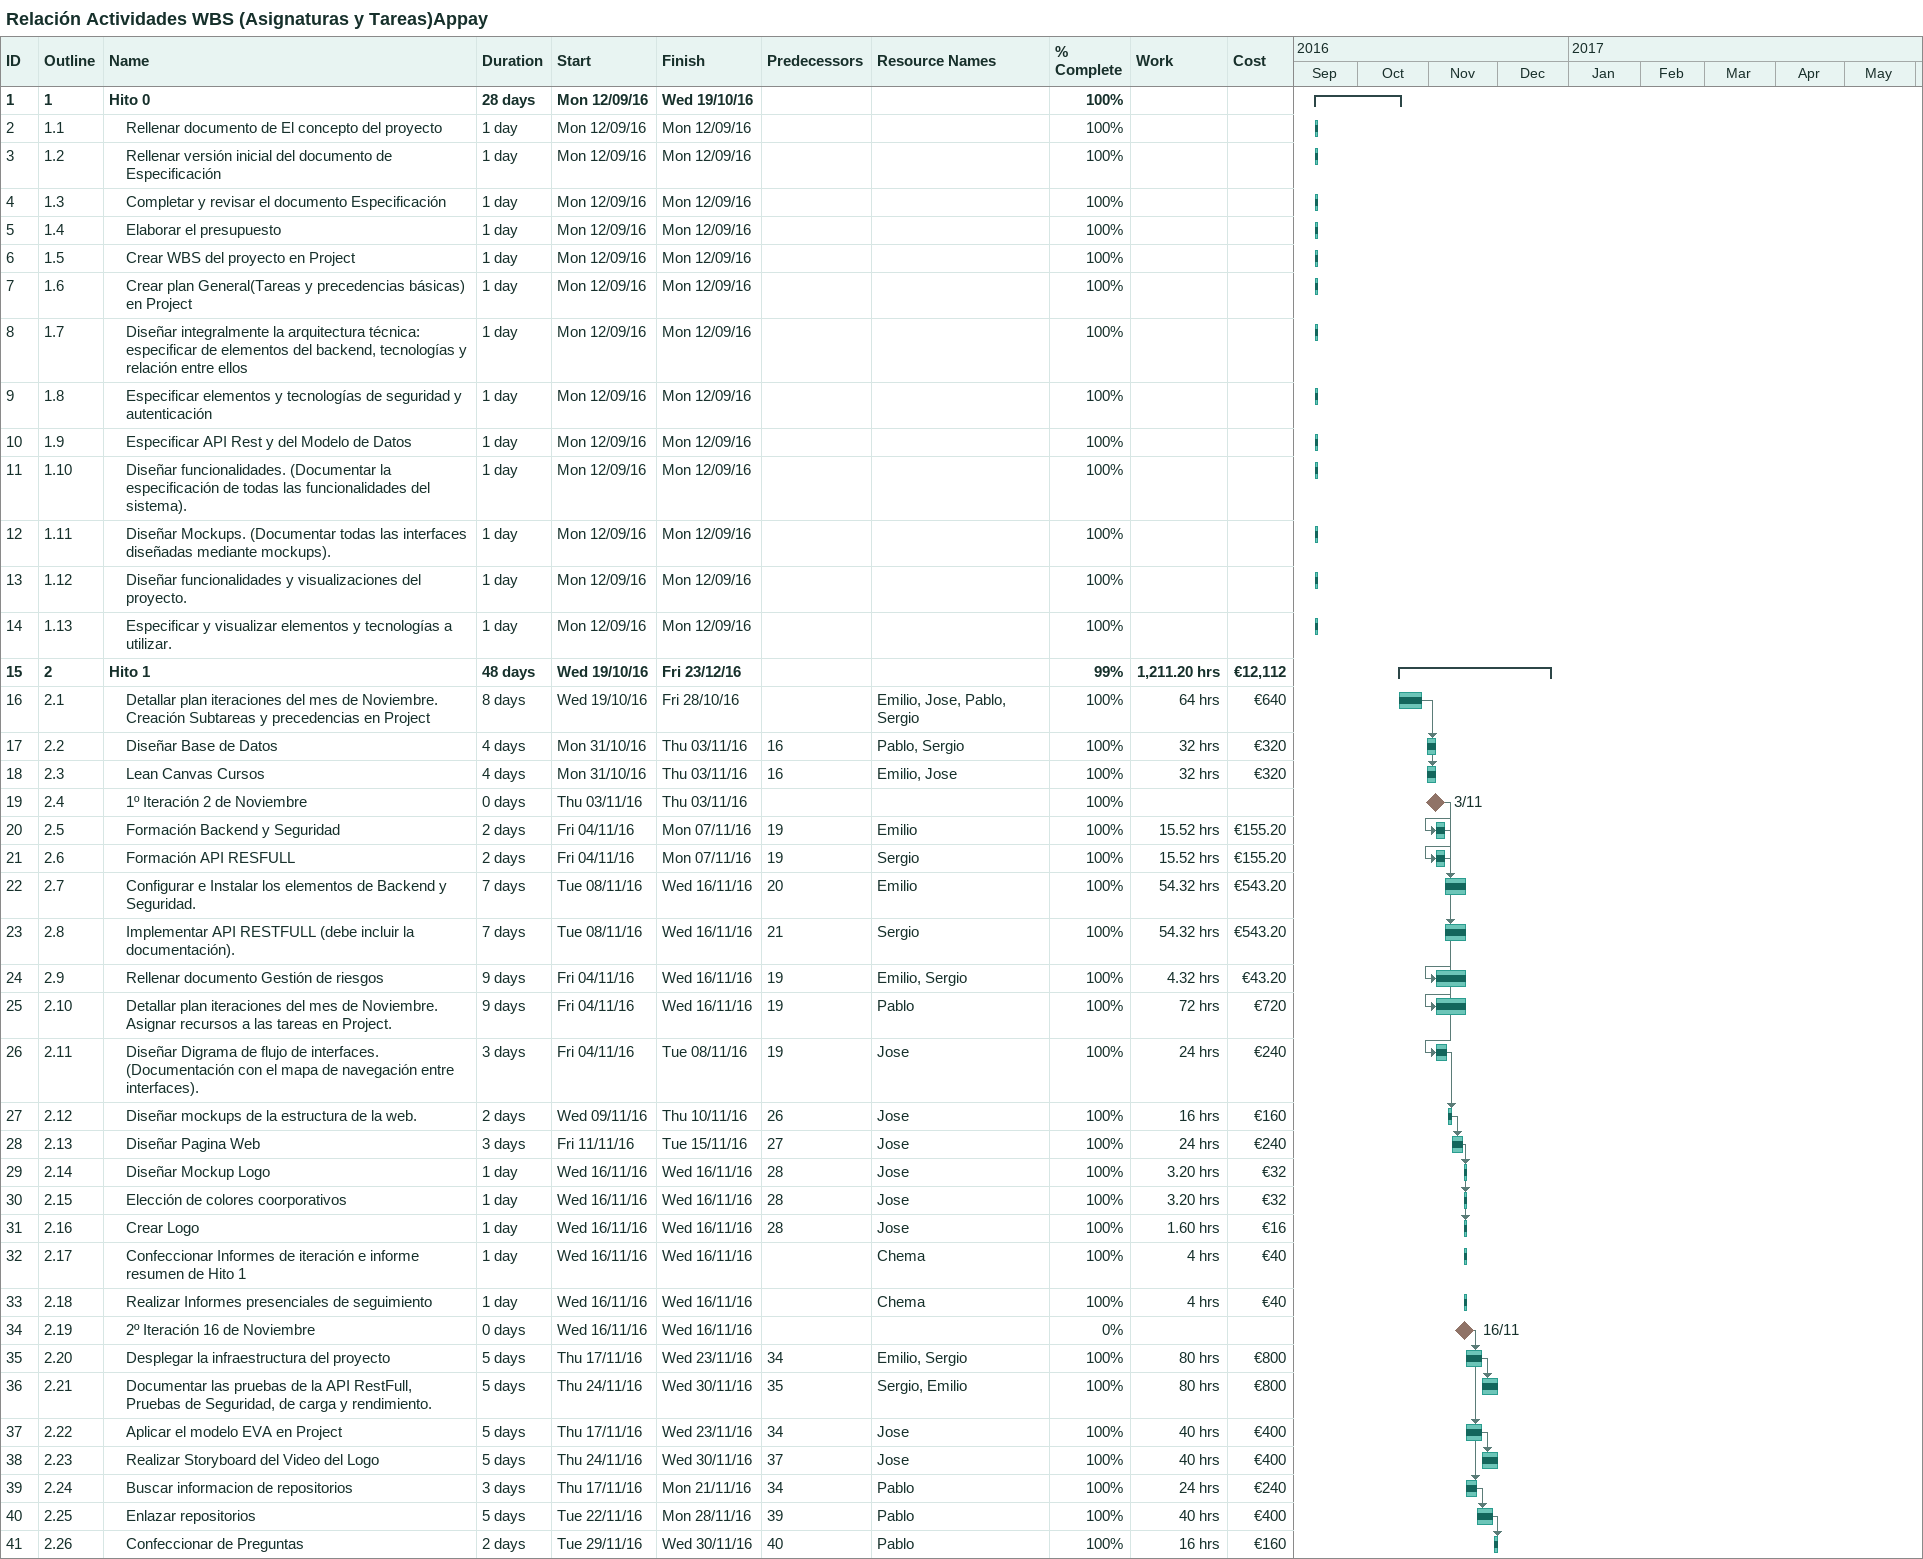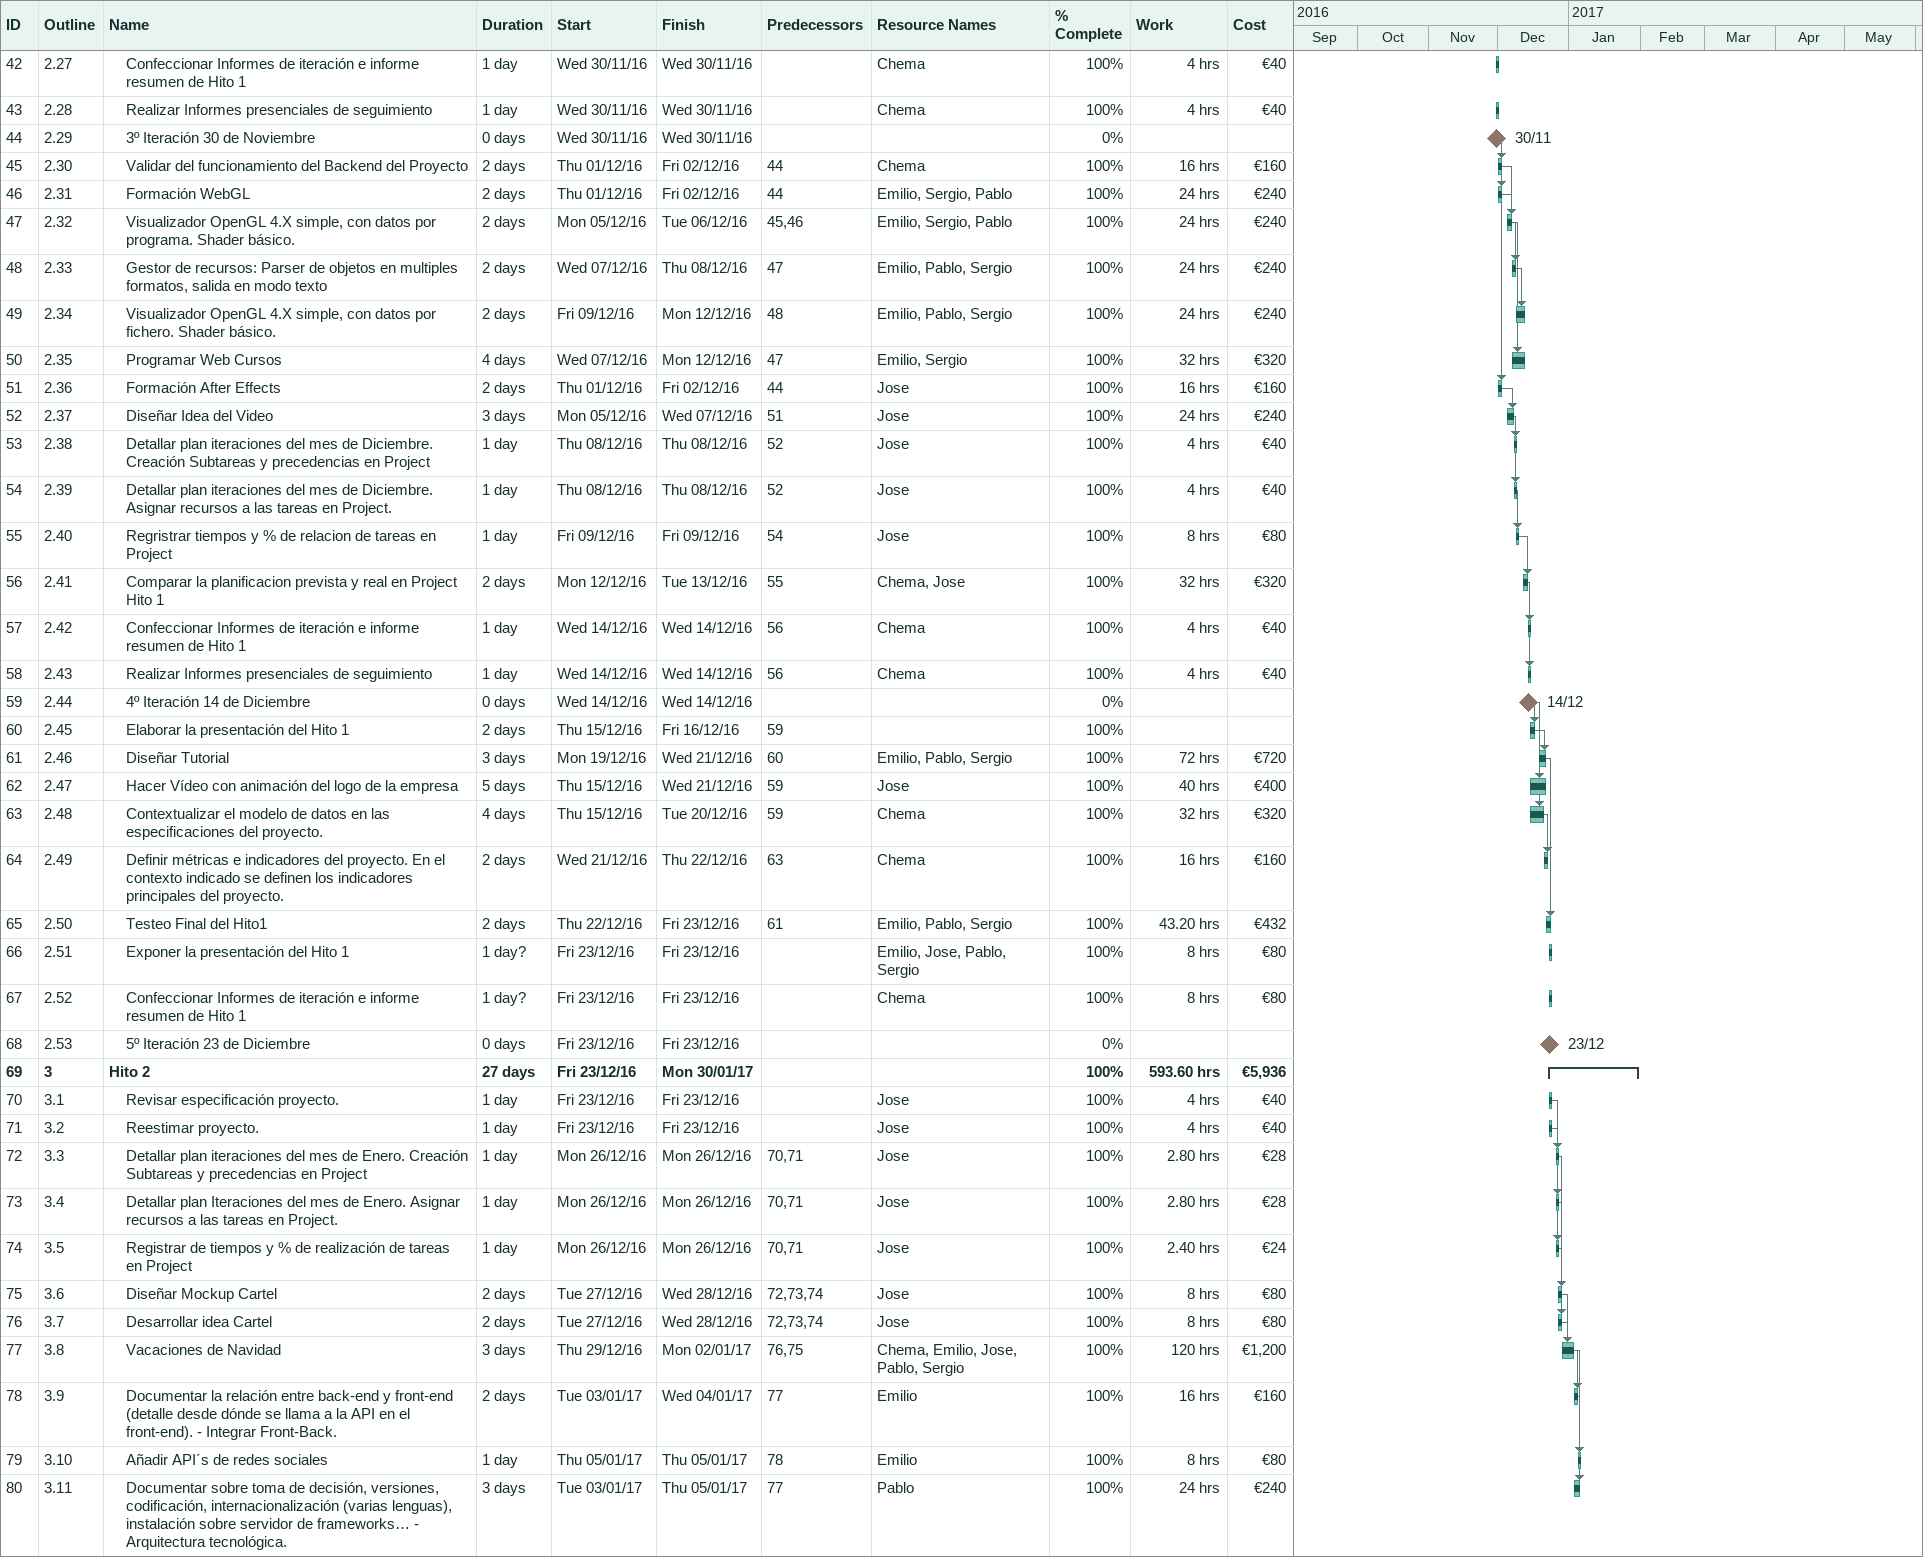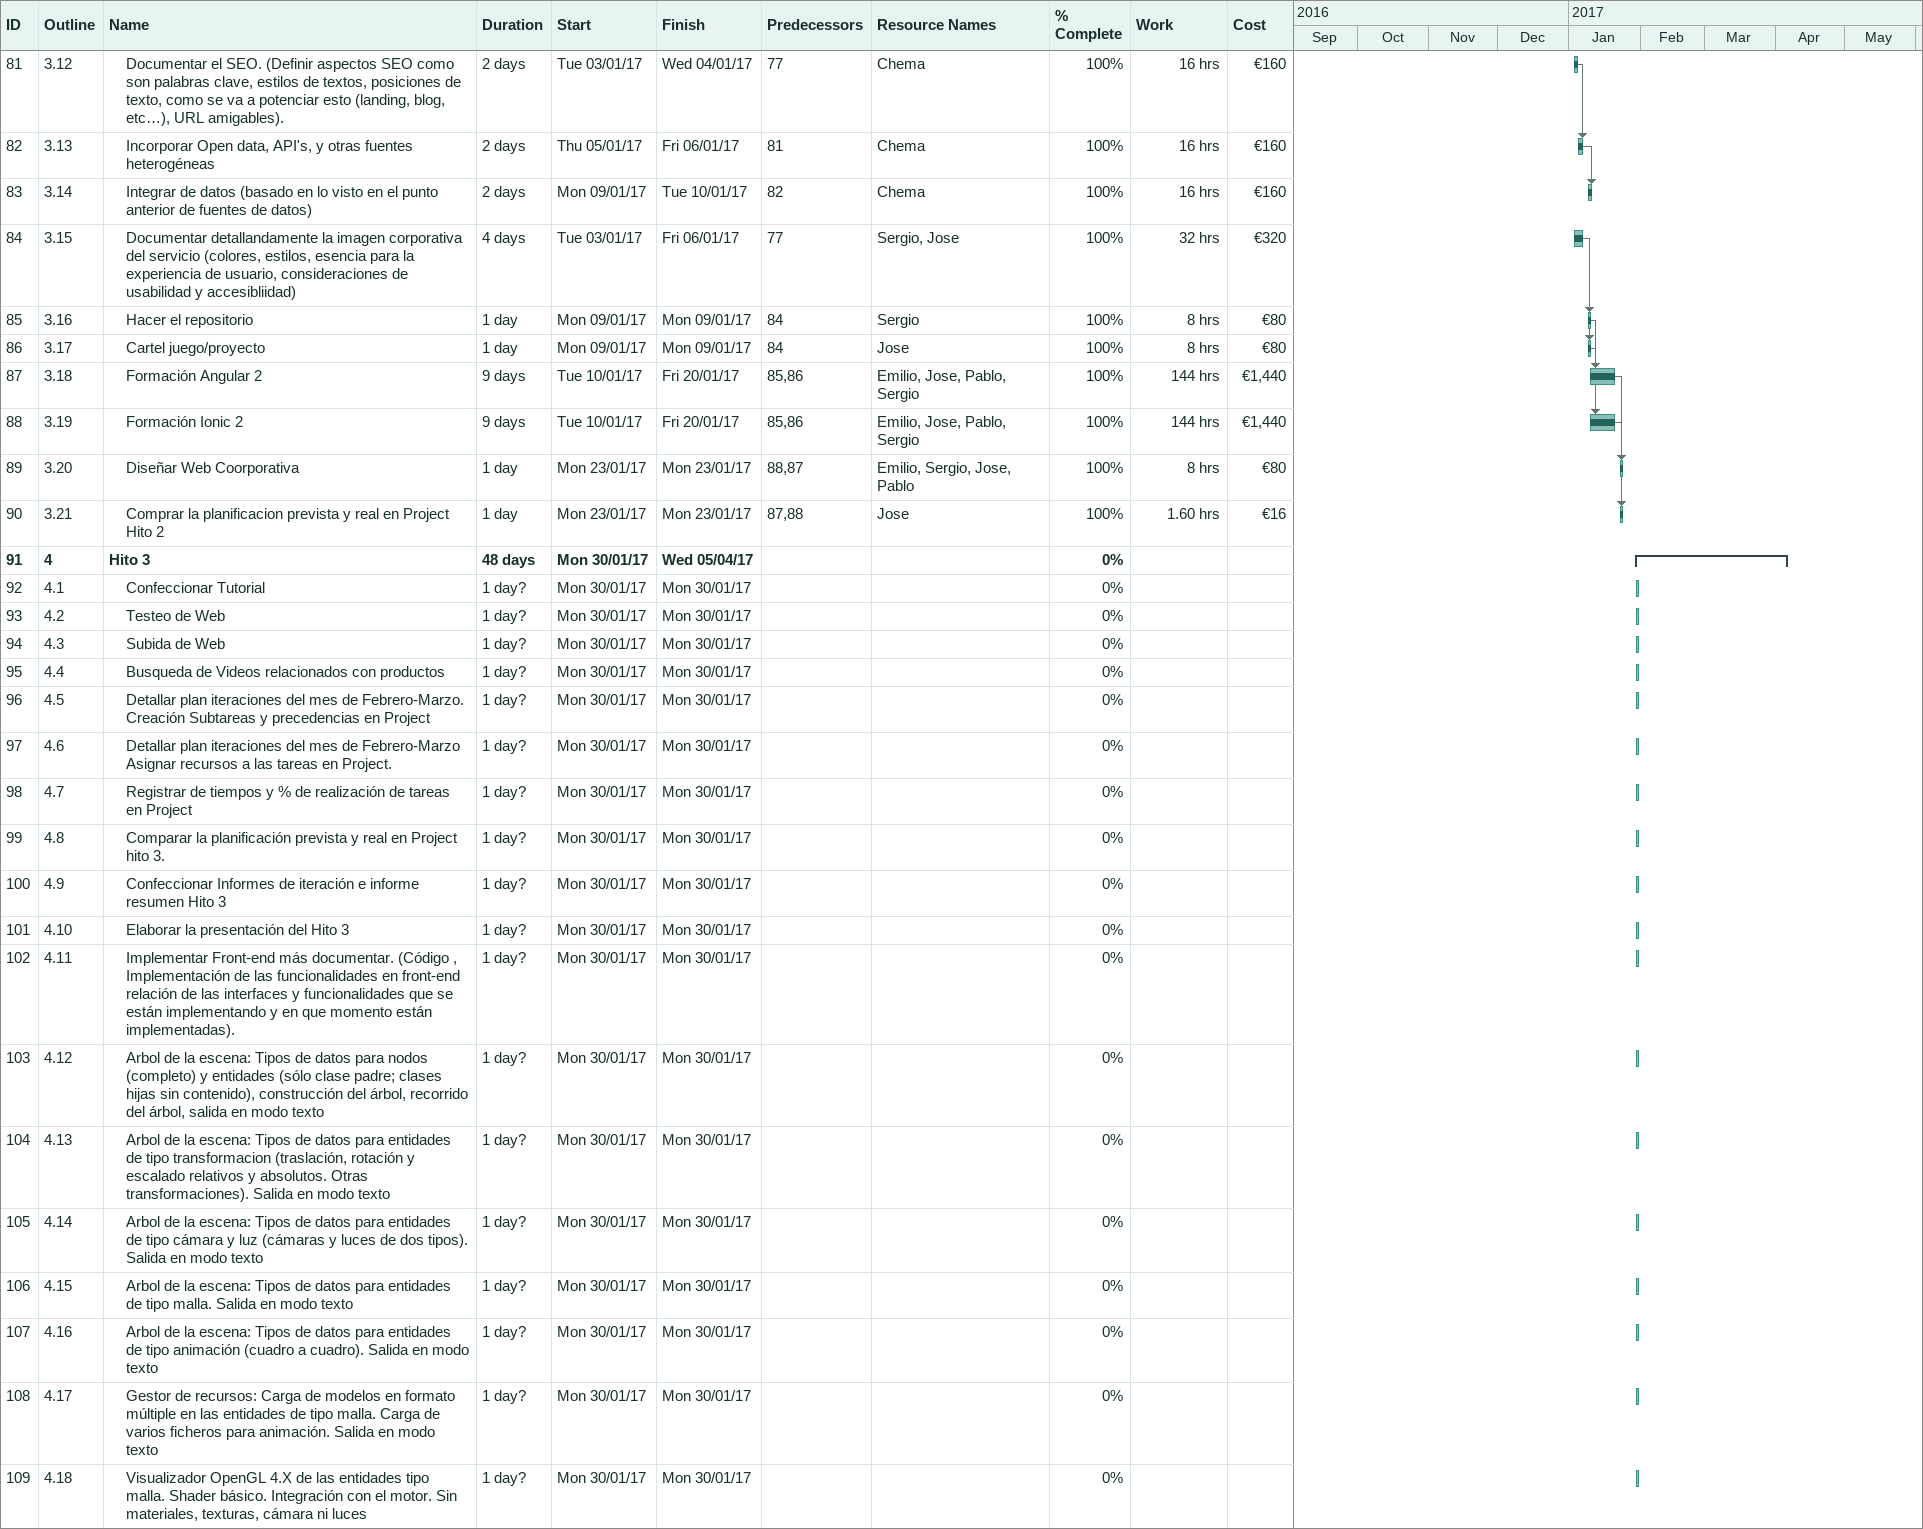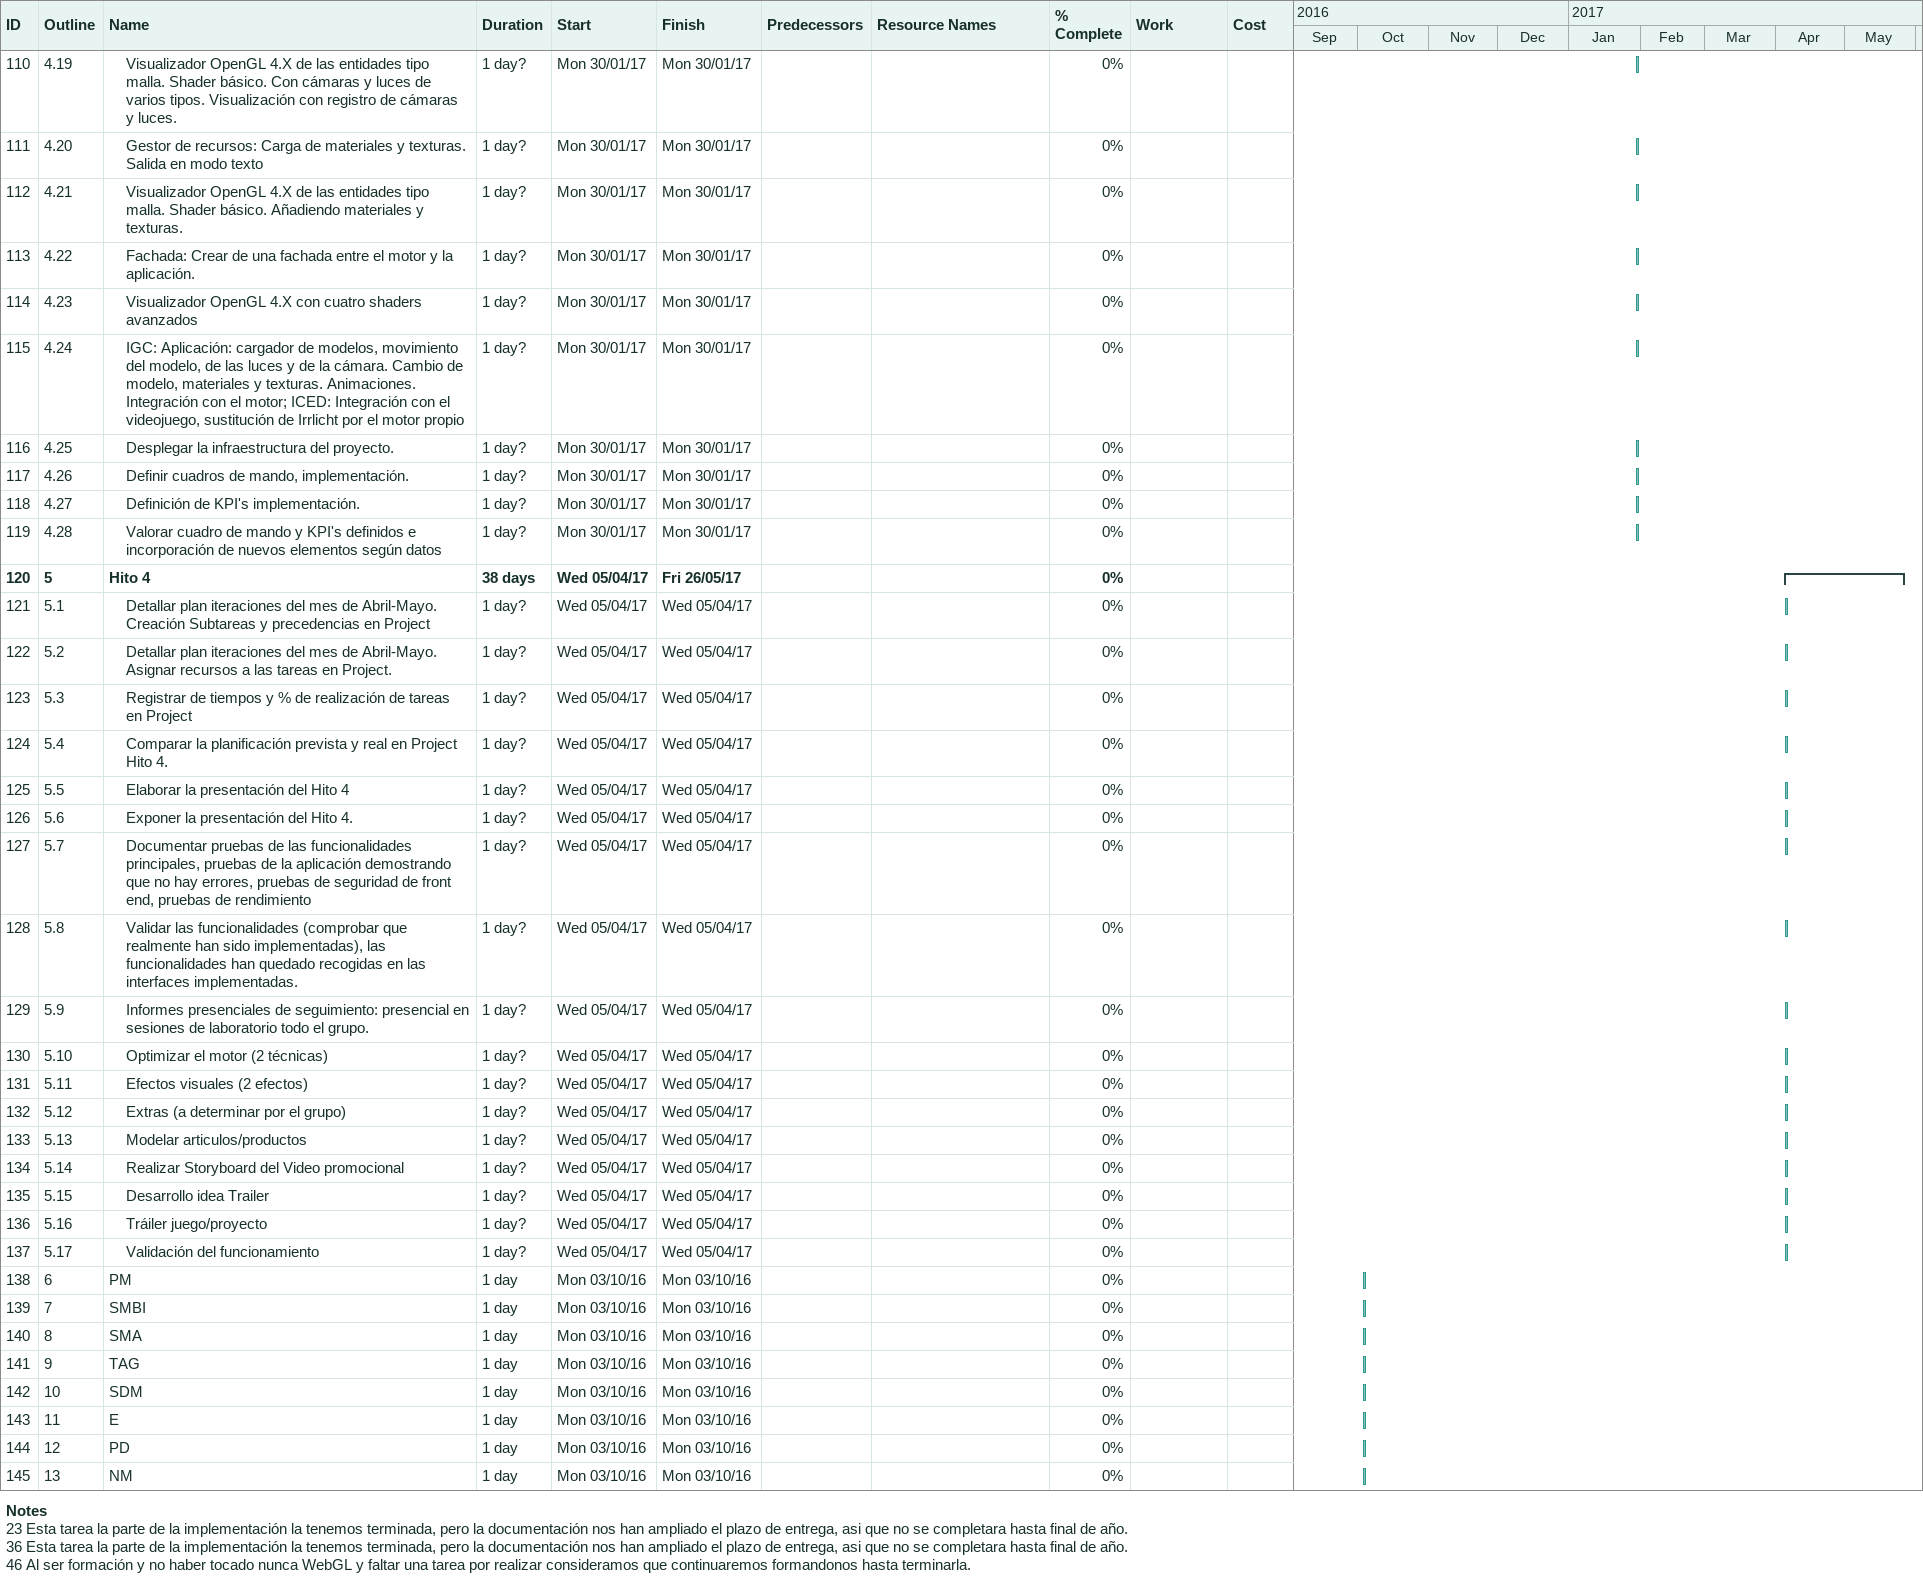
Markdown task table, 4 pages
Relación Actividades WBS (Asignaturas y Tareas)Appay

| ID | WBS | Task | Duration | Start | Finish | Predecessors | Resources | % complete | Work (h) | Cost (€) |
|---|---|---|---|---|---|---|---|---|---|---|
| 1 | 1 | **Hito 0** | 28d | 2016-09-12 | 2016-10-19 |  |  | 100 |  |  |
| 2 | 1.1 | Rellenar documento de El concepto del proyecto | 1d | 2016-09-12 | 2016-09-12 |  |  | 100 |  |  |
| 3 | 1.2 | Rellenar versión inicial del documento de Especificación | 1d | 2016-09-12 | 2016-09-12 |  |  | 100 |  |  |
| 4 | 1.3 | Completar y revisar el documento Especificación | 1d | 2016-09-12 | 2016-09-12 |  |  | 100 |  |  |
| 5 | 1.4 | Elaborar el presupuesto | 1d | 2016-09-12 | 2016-09-12 |  |  | 100 |  |  |
| 6 | 1.5 | Crear WBS del proyecto en Project | 1d | 2016-09-12 | 2016-09-12 |  |  | 100 |  |  |
| 7 | 1.6 | Crear plan General(Tareas y precedencias básicas) en Project | 1d | 2016-09-12 | 2016-09-12 |  |  | 100 |  |  |
| 8 | 1.7 | Diseñar integralmente la arquitectura técnica: especificar de elementos del backend, tecnologías y relación entre ellos | 1d | 2016-09-12 | 2016-09-12 |  |  | 100 |  |  |
| 9 | 1.8 | Especificar elementos y tecnologías de seguridad y autenticación | 1d | 2016-09-12 | 2016-09-12 |  |  | 100 |  |  |
| 10 | 1.9 | Especificar API Rest y del Modelo de Datos | 1d | 2016-09-12 | 2016-09-12 |  |  | 100 |  |  |
| 11 | 1.10 | Diseñar funcionalidades. (Documentar la especificación de todas las funcionalidades del sistema). | 1d | 2016-09-12 | 2016-09-12 |  |  | 100 |  |  |
| 12 | 1.11 | Diseñar Mockups. (Documentar todas las interfaces diseñadas mediante mockups). | 1d | 2016-09-12 | 2016-09-12 |  |  | 100 |  |  |
| 13 | 1.12 | Diseñar funcionalidades y visualizaciones del proyecto. | 1d | 2016-09-12 | 2016-09-12 |  |  | 100 |  |  |
| 14 | 1.13 | Especificar y visualizar elementos y tecnologías a utilizar. | 1d | 2016-09-12 | 2016-09-12 |  |  | 100 |  |  |
| 15 | 2 | **Hito 1** | 48d | 2016-10-19 | 2016-12-23 |  |  | 99 | 1211.20 | 12112 |
| 16 | 2.1 | Detallar plan iteraciones del mes de Noviembre. Creación Subtareas y precedencias en Project | 8d | 2016-10-19 | 2016-10-28 |  | Emilio, Jose, Pablo, Sergio | 100 | 64 | 640 |
| 17 | 2.2 | Diseñar Base de Datos | 4d | 2016-10-31 | 2016-11-03 | 16 | Pablo, Sergio | 100 | 32 | 320 |
| 18 | 2.3 | Lean Canvas Cursos | 4d | 2016-10-31 | 2016-11-03 | 16 | Emilio, Jose | 100 | 32 | 320 |
| 19 | 2.4 | 1º Iteración 2 de Noviembre | 0d | 2016-11-03 | 2016-11-03 |  |  | 100 |  |  |
| 20 | 2.5 | Formación Backend y Seguridad | 2d | 2016-11-04 | 2016-11-07 | 19 | Emilio | 100 | 15.52 | 155.20 |
| 21 | 2.6 | Formación API RESFULL | 2d | 2016-11-04 | 2016-11-07 | 19 | Sergio | 100 | 15.52 | 155.20 |
| 22 | 2.7 | Configurar e Instalar los elementos de Backend y Seguridad. | 7d | 2016-11-08 | 2016-11-16 | 20 | Emilio | 100 | 54.32 | 543.20 |
| 23 | 2.8 | Implementar API RESTFULL (debe incluir la documentación). | 7d | 2016-11-08 | 2016-11-16 | 21 | Sergio | 100 | 54.32 | 543.20 |
| 24 | 2.9 | Rellenar documento Gestión de riesgos | 9d | 2016-11-04 | 2016-11-16 | 19 | Emilio, Sergio | 100 | 4.32 | 43.20 |
| 25 | 2.10 | Detallar plan iteraciones del mes de Noviembre. Asignar recursos a las tareas en Project. | 9d | 2016-11-04 | 2016-11-16 | 19 | Pablo | 100 | 72 | 720 |
| 26 | 2.11 | Diseñar Digrama de flujo de interfaces. (Documentación con el mapa de navegación entre interfaces). | 3d | 2016-11-04 | 2016-11-08 | 19 | Jose | 100 | 24 | 240 |
| 27 | 2.12 | Diseñar mockups de la estructura de la web. | 2d | 2016-11-09 | 2016-11-10 | 26 | Jose | 100 | 16 | 160 |
| 28 | 2.13 | Diseñar Pagina Web | 3d | 2016-11-11 | 2016-11-15 | 27 | Jose | 100 | 24 | 240 |
| 29 | 2.14 | Diseñar Mockup Logo | 1d | 2016-11-16 | 2016-11-16 | 28 | Jose | 100 | 3.20 | 32 |
| 30 | 2.15 | Elección de colores coorporativos | 1d | 2016-11-16 | 2016-11-16 | 28 | Jose | 100 | 3.20 | 32 |
| 31 | 2.16 | Crear Logo | 1d | 2016-11-16 | 2016-11-16 | 28 | Jose | 100 | 1.60 | 16 |
| 32 | 2.17 | Confeccionar Informes de iteración e informe resumen de Hito 1 | 1d | 2016-11-16 | 2016-11-16 |  | Chema | 100 | 4 | 40 |
| 33 | 2.18 | Realizar Informes presenciales de seguimiento | 1d | 2016-11-16 | 2016-11-16 |  | Chema | 100 | 4 | 40 |
| 34 | 2.19 | 2º Iteración 16 de Noviembre | 0d | 2016-11-16 | 2016-11-16 |  |  | 0 |  |  |
| 35 | 2.20 | Desplegar la infraestructura del proyecto | 5d | 2016-11-17 | 2016-11-23 | 34 | Emilio, Sergio | 100 | 80 | 800 |
| 36 | 2.21 | Documentar las pruebas de la API RestFull, Pruebas de Seguridad, de carga y rendimiento. | 5d | 2016-11-24 | 2016-11-30 | 35 | Sergio, Emilio | 100 | 80 | 800 |
| 37 | 2.22 | Aplicar el modelo EVA en Project | 5d | 2016-11-17 | 2016-11-23 | 34 | Jose | 100 | 40 | 400 |
| 38 | 2.23 | Realizar Storyboard del Video del Logo | 5d | 2016-11-24 | 2016-11-30 | 37 | Jose | 100 | 40 | 400 |
| 39 | 2.24 | Buscar informacion de repositorios | 3d | 2016-11-17 | 2016-11-21 | 34 | Pablo | 100 | 24 | 240 |
| 40 | 2.25 | Enlazar repositorios | 5d | 2016-11-22 | 2016-11-28 | 39 | Pablo | 100 | 40 | 400 |
| 41 | 2.26 | Confeccionar de Preguntas | 2d | 2016-11-29 | 2016-11-30 | 40 | Pablo | 100 | 16 | 160 |
| 42 | 2.27 | Confeccionar Informes de iteración e informe resumen de Hito 1 | 1d | 2016-11-30 | 2016-11-30 |  | Chema | 100 | 4 | 40 |
| 43 | 2.28 | Realizar Informes presenciales de seguimiento | 1d | 2016-11-30 | 2016-11-30 |  | Chema | 100 | 4 | 40 |
| 44 | 2.29 | 3º Iteración 30 de Noviembre | 0d | 2016-11-30 | 2016-11-30 |  |  | 0 |  |  |
| 45 | 2.30 | Validar del funcionamiento del Backend del Proyecto | 2d | 2016-12-01 | 2016-12-02 | 44 | Chema | 100 | 16 | 160 |
| 46 | 2.31 | Formación WebGL | 2d | 2016-12-01 | 2016-12-02 | 44 | Emilio, Sergio, Pablo | 100 | 24 | 240 |
| 47 | 2.32 | Visualizador OpenGL 4.X simple, con datos por programa. Shader básico. | 2d | 2016-12-05 | 2016-12-06 | 45, 46 | Emilio, Sergio, Pablo | 100 | 24 | 240 |
| 48 | 2.33 | Gestor de recursos: Parser de objetos en multiples formatos, salida en modo texto | 2d | 2016-12-07 | 2016-12-08 | 47 | Emilio, Pablo, Sergio | 100 | 24 | 240 |
| 49 | 2.34 | Visualizador OpenGL 4.X simple, con datos por fichero. Shader básico. | 2d | 2016-12-09 | 2016-12-12 | 48 | Emilio, Pablo, Sergio | 100 | 24 | 240 |
| 50 | 2.35 | Programar Web Cursos | 4d | 2016-12-07 | 2016-12-12 | 47 | Emilio, Sergio | 100 | 32 | 320 |
| 51 | 2.36 | Formación After Effects | 2d | 2016-12-01 | 2016-12-02 | 44 | Jose | 100 | 16 | 160 |
| 52 | 2.37 | Diseñar Idea del Video | 3d | 2016-12-05 | 2016-12-07 | 51 | Jose | 100 | 24 | 240 |
| 53 | 2.38 | Detallar plan iteraciones del mes de Diciembre. Creación Subtareas y precedencias en Project | 1d | 2016-12-08 | 2016-12-08 | 52 | Jose | 100 | 4 | 40 |
| 54 | 2.39 | Detallar plan iteraciones del mes de Diciembre. Asignar recursos a las tareas en Project. | 1d | 2016-12-08 | 2016-12-08 | 52 | Jose | 100 | 4 | 40 |
| 55 | 2.40 | Regristrar tiempos y % de relacion de tareas en Project | 1d | 2016-12-09 | 2016-12-09 | 54 | Jose | 100 | 8 | 80 |
| 56 | 2.41 | Comparar la planificacion prevista y real en Project Hito 1 | 2d | 2016-12-12 | 2016-12-13 | 55 | Chema, Jose | 100 | 32 | 320 |
| 57 | 2.42 | Confeccionar Informes de iteración e informe resumen de Hito 1 | 1d | 2016-12-14 | 2016-12-14 | 56 | Chema | 100 | 4 | 40 |
| 58 | 2.43 | Realizar Informes presenciales de seguimiento | 1d | 2016-12-14 | 2016-12-14 | 56 | Chema | 100 | 4 | 40 |
| 59 | 2.44 | 4º Iteración 14 de Diciembre | 0d | 2016-12-14 | 2016-12-14 |  |  | 0 |  |  |
| 60 | 2.45 | Elaborar la presentación del Hito 1 | 2d | 2016-12-15 | 2016-12-16 | 59 |  | 100 |  |  |
| 61 | 2.46 | Diseñar Tutorial | 3d | 2016-12-19 | 2016-12-21 | 60 | Emilio, Pablo, Sergio | 100 | 72 | 720 |
| 62 | 2.47 | Hacer Vídeo con animación del logo de la empresa | 5d | 2016-12-15 | 2016-12-21 | 59 | Jose | 100 | 40 | 400 |
| 63 | 2.48 | Contextualizar el modelo de datos en las especificaciones del proyecto. | 4d | 2016-12-15 | 2016-12-20 | 59 | Chema | 100 | 32 | 320 |
| 64 | 2.49 | Definir métricas e indicadores del proyecto. En el contexto indicado se definen los indicadores principales del proyecto. | 2d | 2016-12-21 | 2016-12-22 | 63 | Chema | 100 | 16 | 160 |
| 65 | 2.50 | Testeo Final del Hito1 | 2d | 2016-12-22 | 2016-12-23 | 61 | Emilio, Pablo, Sergio | 100 | 43.20 | 432 |
| 66 | 2.51 | Exponer la presentación del Hito 1 | 1d? | 2016-12-23 | 2016-12-23 |  | Emilio, Jose, Pablo, Sergio | 100 | 8 | 80 |
| 67 | 2.52 | Confeccionar Informes de iteración e informe resumen de Hito 1 | 1d? | 2016-12-23 | 2016-12-23 |  | Chema | 100 | 8 | 80 |
| 68 | 2.53 | 5º Iteración 23 de Diciembre | 0d | 2016-12-23 | 2016-12-23 |  |  | 0 |  |  |
| 69 | 3 | **Hito 2** | 27d | 2016-12-23 | 2017-01-30 |  |  | 100 | 593.60 | 5936 |
| 70 | 3.1 | Revisar especificación proyecto. | 1d | 2016-12-23 | 2016-12-23 |  | Jose | 100 | 4 | 40 |
| 71 | 3.2 | Reestimar proyecto. | 1d | 2016-12-23 | 2016-12-23 |  | Jose | 100 | 4 | 40 |
| 72 | 3.3 | Detallar plan iteraciones del mes de Enero. Creación Subtareas y precedencias en Project | 1d | 2016-12-26 | 2016-12-26 | 70, 71 | Jose | 100 | 2.80 | 28 |
| 73 | 3.4 | Detallar plan Iteraciones del mes de Enero. Asignar recursos a las tareas en Project. | 1d | 2016-12-26 | 2016-12-26 | 70, 71 | Jose | 100 | 2.80 | 28 |
| 74 | 3.5 | Registrar de tiempos y % de realización de tareas en Project | 1d | 2016-12-26 | 2016-12-26 | 70, 71 | Jose | 100 | 2.40 | 24 |
| 75 | 3.6 | Diseñar Mockup Cartel | 2d | 2016-12-27 | 2016-12-28 | 72, 73, 74 | Jose | 100 | 8 | 80 |
| 76 | 3.7 | Desarrollar idea Cartel | 2d | 2016-12-27 | 2016-12-28 | 72, 73, 74 | Jose | 100 | 8 | 80 |
| 77 | 3.8 | Vacaciones de Navidad | 3d | 2016-12-29 | 2017-01-02 | 76, 75 | Chema, Emilio, Jose, Pablo, Sergio | 100 | 120 | 1200 |
| 78 | 3.9 | Documentar la relación entre back-end y front-end (detalle desde dónde se llama a la API en el front-end). - Integrar Front-Back. | 2d | 2017-01-03 | 2017-01-04 | 77 | Emilio | 100 | 16 | 160 |
| 79 | 3.10 | Añadir API´s de redes sociales | 1d | 2017-01-05 | 2017-01-05 | 78 | Emilio | 100 | 8 | 80 |
| 80 | 3.11 | Documentar sobre toma de decisión, versiones, codificación, internacionalización (varias lenguas), instalación sobre servidor de frameworks… - Arquitectura tecnológica. | 3d | 2017-01-03 | 2017-01-05 | 77 | Pablo | 100 | 24 | 240 |
| 81 | 3.12 | Documentar el SEO. (Definir aspectos SEO como son palabras clave, estilos de textos, posiciones de texto, como se va a potenciar esto (landing, blog, etc…), URL amigables). | 2d | 2017-01-03 | 2017-01-04 | 77 | Chema | 100 | 16 | 160 |
| 82 | 3.13 | Incorporar Open data, API's, y otras fuentes heterogéneas | 2d | 2017-01-05 | 2017-01-06 | 81 | Chema | 100 | 16 | 160 |
| 83 | 3.14 | Integrar de datos (basado en lo visto en el punto anterior de fuentes de datos) | 2d | 2017-01-09 | 2017-01-10 | 82 | Chema | 100 | 16 | 160 |
| 84 | 3.15 | Documentar detallandamente la imagen corporativa del servicio (colores, estilos, esencia para la experiencia de usuario, consideraciones de usabilidad y accesibliidad) | 4d | 2017-01-03 | 2017-01-06 | 77 | Sergio, Jose | 100 | 32 | 320 |
| 85 | 3.16 | Hacer el repositorio | 1d | 2017-01-09 | 2017-01-09 | 84 | Sergio | 100 | 8 | 80 |
| 86 | 3.17 | Cartel juego/proyecto | 1d | 2017-01-09 | 2017-01-09 | 84 | Jose | 100 | 8 | 80 |
| 87 | 3.18 | Formación Angular 2 | 9d | 2017-01-10 | 2017-01-20 | 85, 86 | Emilio, Jose, Pablo, Sergio | 100 | 144 | 1440 |
| 88 | 3.19 | Formación Ionic 2 | 9d | 2017-01-10 | 2017-01-20 | 85, 86 | Emilio, Jose, Pablo, Sergio | 100 | 144 | 1440 |
| 89 | 3.20 | Diseñar Web Coorporativa | 1d | 2017-01-23 | 2017-01-23 | 88, 87 | Emilio, Sergio, Jose, Pablo | 100 | 8 | 80 |
| 90 | 3.21 | Comprar la planificacion prevista y real en Project Hito 2 | 1d | 2017-01-23 | 2017-01-23 | 87, 88 | Jose | 100 | 1.60 | 16 |
| 91 | 4 | **Hito 3** | 48d | 2017-01-30 | 2017-04-05 |  |  | 0 |  |  |
| 92 | 4.1 | Confeccionar Tutorial | 1d? | 2017-01-30 | 2017-01-30 |  |  | 0 |  |  |
| 93 | 4.2 | Testeo de Web | 1d? | 2017-01-30 | 2017-01-30 |  |  | 0 |  |  |
| 94 | 4.3 | Subida de Web | 1d? | 2017-01-30 | 2017-01-30 |  |  | 0 |  |  |
| 95 | 4.4 | Busqueda de Videos relacionados con productos | 1d? | 2017-01-30 | 2017-01-30 |  |  | 0 |  |  |
| 96 | 4.5 | Detallar plan iteraciones del mes de Febrero-Marzo. Creación Subtareas y precedencias en Project | 1d? | 2017-01-30 | 2017-01-30 |  |  | 0 |  |  |
| 97 | 4.6 | Detallar plan iteraciones del mes de Febrero-Marzo Asignar recursos a las tareas en Project. | 1d? | 2017-01-30 | 2017-01-30 |  |  | 0 |  |  |
| 98 | 4.7 | Registrar de tiempos y % de realización de tareas en Project | 1d? | 2017-01-30 | 2017-01-30 |  |  | 0 |  |  |
| 99 | 4.8 | Comparar la planificación prevista y real en Project hito 3. | 1d? | 2017-01-30 | 2017-01-30 |  |  | 0 |  |  |
| 100 | 4.9 | Confeccionar Informes de iteración e informe resumen Hito 3 | 1d? | 2017-01-30 | 2017-01-30 |  |  | 0 |  |  |
| 101 | 4.10 | Elaborar la presentación del Hito 3 | 1d? | 2017-01-30 | 2017-01-30 |  |  | 0 |  |  |
| 102 | 4.11 | Implementar Front-end más documentar. (Código , Implementación de las funcionalidades en front-end relación de las interfaces y funcionalidades que se están implementando y en que momento están implementadas). | 1d? | 2017-01-30 | 2017-01-30 |  |  | 0 |  |  |
| 103 | 4.12 | Arbol de la escena: Tipos de datos para nodos (completo) y entidades (sólo clase padre; clases hijas sin contenido), construcción del árbol, recorrido del árbol, salida en modo texto | 1d? | 2017-01-30 | 2017-01-30 |  |  | 0 |  |  |
| 104 | 4.13 | Arbol de la escena: Tipos de datos para entidades de tipo transformacion (traslación, rotación y escalado relativos y absolutos. Otras transformaciones). Salida en modo texto | 1d? | 2017-01-30 | 2017-01-30 |  |  | 0 |  |  |
| 105 | 4.14 | Arbol de la escena: Tipos de datos para entidades de tipo cámara y luz (cámaras y luces de dos tipos). Salida en modo texto | 1d? | 2017-01-30 | 2017-01-30 |  |  | 0 |  |  |
| 106 | 4.15 | Arbol de la escena: Tipos de datos para entidades de tipo malla. Salida en modo texto | 1d? | 2017-01-30 | 2017-01-30 |  |  | 0 |  |  |
| 107 | 4.16 | Arbol de la escena: Tipos de datos para entidades de tipo animación (cuadro a cuadro). Salida en modo texto | 1d? | 2017-01-30 | 2017-01-30 |  |  | 0 |  |  |
| 108 | 4.17 | Gestor de recursos: Carga de modelos en formato múltiple en las entidades de tipo malla. Carga de varios ficheros para animación. Salida en modo texto | 1d? | 2017-01-30 | 2017-01-30 |  |  | 0 |  |  |
| 109 | 4.18 | Visualizador OpenGL 4.X de las entidades tipo malla. Shader básico. Integración con el motor. Sin materiales, texturas, cámara ni luces | 1d? | 2017-01-30 | 2017-01-30 |  |  | 0 |  |  |
| 110 | 4.19 | Visualizador OpenGL 4.X de las entidades tipo malla. Shader básico. Con cámaras y luces de varios tipos. Visualización con registro de cámaras y luces. | 1d? | 2017-01-30 | 2017-01-30 |  |  | 0 |  |  |
| 111 | 4.20 | Gestor de recursos: Carga de materiales y texturas. Salida en modo texto | 1d? | 2017-01-30 | 2017-01-30 |  |  | 0 |  |  |
| 112 | 4.21 | Visualizador OpenGL 4.X de las entidades tipo malla. Shader básico. Añadiendo materiales y texturas. | 1d? | 2017-01-30 | 2017-01-30 |  |  | 0 |  |  |
| 113 | 4.22 | Fachada: Crear de una fachada entre el motor y la aplicación. | 1d? | 2017-01-30 | 2017-01-30 |  |  | 0 |  |  |
| 114 | 4.23 | Visualizador OpenGL 4.X con cuatro shaders avanzados | 1d? | 2017-01-30 | 2017-01-30 |  |  | 0 |  |  |
| 115 | 4.24 | IGC: Aplicación: cargador de modelos, movimiento del modelo, de las luces y de la cámara. Cambio de modelo, materiales y texturas. Animaciones. Integración con el motor; ICED: Integración con el videojuego, sustitución de Irrlicht por el motor propio | 1d? | 2017-01-30 | 2017-01-30 |  |  | 0 |  |  |
| 116 | 4.25 | Desplegar la infraestructura del proyecto. | 1d? | 2017-01-30 | 2017-01-30 |  |  | 0 |  |  |
| 117 | 4.26 | Definir cuadros de mando, implementación. | 1d? | 2017-01-30 | 2017-01-30 |  |  | 0 |  |  |
| 118 | 4.27 | Definición de KPI's implementación. | 1d? | 2017-01-30 | 2017-01-30 |  |  | 0 |  |  |
| 119 | 4.28 | Valorar cuadro de mando y KPI's definidos e incorporación de nuevos elementos según datos | 1d? | 2017-01-30 | 2017-01-30 |  |  | 0 |  |  |
| 120 | 5 | **Hito 4** | 38d | 2017-04-05 | 2017-05-26 |  |  | 0 |  |  |
| 121 | 5.1 | Detallar plan iteraciones del mes de Abril-Mayo. Creación Subtareas y precedencias en Project | 1d? | 2017-04-05 | 2017-04-05 |  |  | 0 |  |  |
| 122 | 5.2 | Detallar plan iteraciones del mes de Abril-Mayo. Asignar recursos a las tareas en Project. | 1d? | 2017-04-05 | 2017-04-05 |  |  | 0 |  |  |
| 123 | 5.3 | Registrar de tiempos y % de realización de tareas en Project | 1d? | 2017-04-05 | 2017-04-05 |  |  | 0 |  |  |
| 124 | 5.4 | Comparar la planificación prevista y real en Project Hito 4. | 1d? | 2017-04-05 | 2017-04-05 |  |  | 0 |  |  |
| 125 | 5.5 | Elaborar la presentación del Hito 4 | 1d? | 2017-04-05 | 2017-04-05 |  |  | 0 |  |  |
| 126 | 5.6 | Exponer la presentación del Hito 4. | 1d? | 2017-04-05 | 2017-04-05 |  |  | 0 |  |  |
| 127 | 5.7 | Documentar pruebas de las funcionalidades principales, pruebas de la aplicación demostrando que no hay errores, pruebas de seguridad de front end, pruebas de rendimiento | 1d? | 2017-04-05 | 2017-04-05 |  |  | 0 |  |  |
| 128 | 5.8 | Validar las funcionalidades (comprobar que realmente han sido implementadas), las funcionalidades han quedado recogidas en las interfaces implementadas. | 1d? | 2017-04-05 | 2017-04-05 |  |  | 0 |  |  |
| 129 | 5.9 | Informes presenciales de seguimiento: presencial en sesiones de laboratorio todo el grupo. | 1d? | 2017-04-05 | 2017-04-05 |  |  | 0 |  |  |
| 130 | 5.10 | Optimizar el motor (2 técnicas) | 1d? | 2017-04-05 | 2017-04-05 |  |  | 0 |  |  |
| 131 | 5.11 | Efectos visuales (2 efectos) | 1d? | 2017-04-05 | 2017-04-05 |  |  | 0 |  |  |
| 132 | 5.12 | Extras (a determinar por el grupo) | 1d? | 2017-04-05 | 2017-04-05 |  |  | 0 |  |  |
| 133 | 5.13 | Modelar articulos/productos | 1d? | 2017-04-05 | 2017-04-05 |  |  | 0 |  |  |
| 134 | 5.14 | Realizar Storyboard del Video promocional | 1d? | 2017-04-05 | 2017-04-05 |  |  | 0 |  |  |
| 135 | 5.15 | Desarrollo idea Trailer | 1d? | 2017-04-05 | 2017-04-05 |  |  | 0 |  |  |
| 136 | 5.16 | Tráiler juego/proyecto | 1d? | 2017-04-05 | 2017-04-05 |  |  | 0 |  |  |
| 137 | 5.17 | Validación del funcionamiento | 1d? | 2017-04-05 | 2017-04-05 |  |  | 0 |  |  |
| 138 | 6 | PM | 1d | 2016-10-03 | 2016-10-03 |  |  | 0 |  |  |
| 139 | 7 | SMBI | 1d | 2016-10-03 | 2016-10-03 |  |  | 0 |  |  |
| 140 | 8 | SMA | 1d | 2016-10-03 | 2016-10-03 |  |  | 0 |  |  |
| 141 | 9 | TAG | 1d | 2016-10-03 | 2016-10-03 |  |  | 0 |  |  |
| 142 | 10 | SDM | 1d | 2016-10-03 | 2016-10-03 |  |  | 0 |  |  |
| 143 | 11 | E | 1d | 2016-10-03 | 2016-10-03 |  |  | 0 |  |  |
| 144 | 12 | PD | 1d | 2016-10-03 | 2016-10-03 |  |  | 0 |  |  |
| 145 | 13 | NM | 1d | 2016-10-03 | 2016-10-03 |  |  | 0 |  |  |

Notes
- 23: Esta tarea la parte de la implementación la tenemos terminada, pero la documentación nos han ampliado el plazo de entrega, asi que no se completara hasta final de año.
- 36: Esta tarea la parte de la implementación la tenemos terminada, pero la documentación nos han ampliado el plazo de entrega, asi que no se completara hasta final de año.
- 46: Al ser formación y no haber tocado nunca WebGL y faltar una tarea por realizar consideramos que continuaremos formandonos hasta terminarla.
